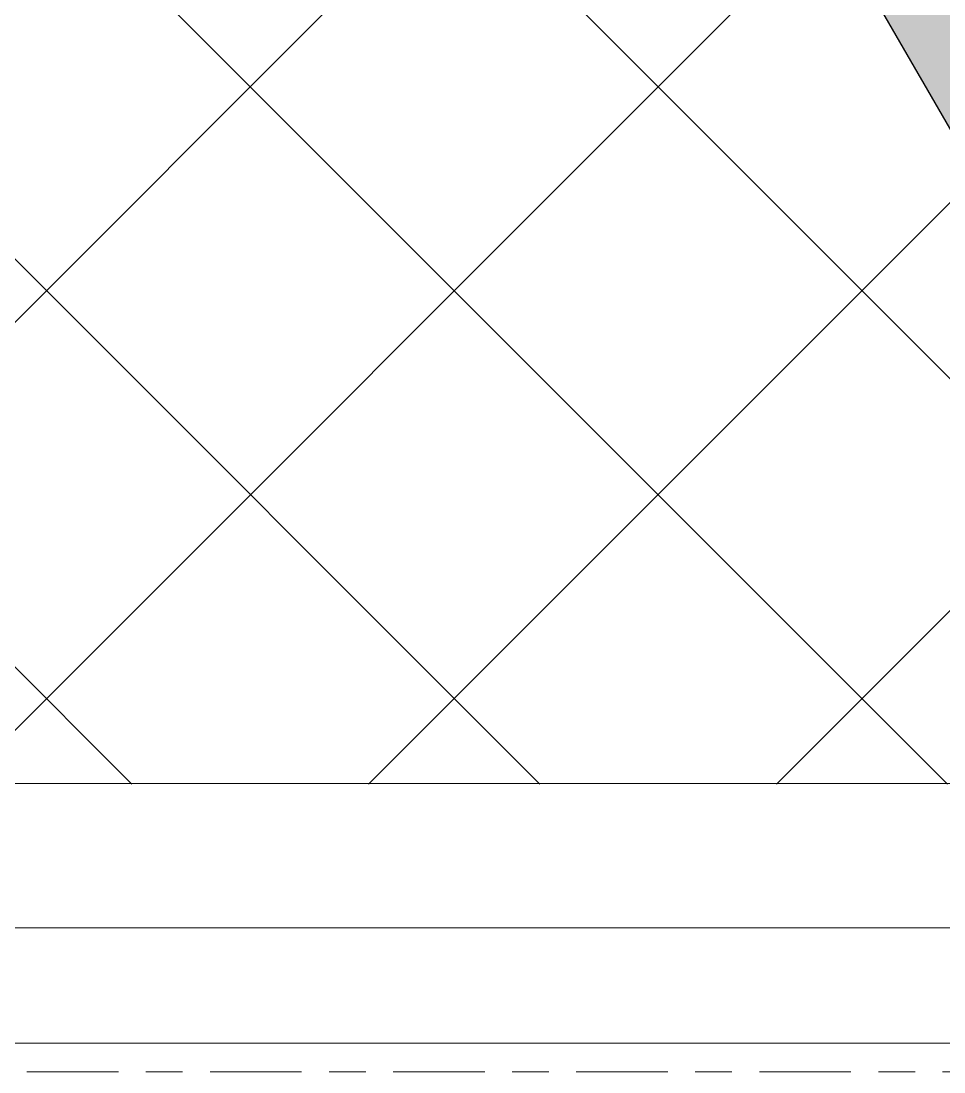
# Model space of a CAD drawing. Header units: millimetres. Extents: x 652554 to 1678317, y -308114 to 170803.
# Drawn here: x 755281.8 to 755441.9, y 153905.5 to 154087.6 of the extents above; entities that cross this region are included whole.
import ezdxf

# ---------------------------------------------------------------- set-up
doc = ezdxf.new("R2010")
doc.units = ezdxf.units.MM
doc.linetypes.add('Centre', pattern=[31.749999999999996, 6.349999999999999, -4.7625, 15.875, -4.7625])
for name, color, linetype, lineweight in [('A-FLOR-LEVL', 3, 'Continuous', 9), ('A-GENM', 1, 'Continuous', 9), ('A-GLAZ-CURT', 2, 'Continuous', 9), ('G-ANNO-SPOR', 3, 'Continuous', 9)]:
    doc.layers.add(name, color=color, linetype=linetype, lineweight=lineweight)

# ---------------------------------------------------------------- blocks, each defined once
blk = doc.blocks.new('DPA_CP_Fence Type D - Fence Post Left w MRTA Logo-15315861-2240-01 ENTRANCE 2 ELEVATION 2')
at = {"layer": 'A-GLAZ-CURT'}
h = blk.add_hatch(dxfattribs=at)
h.set_pattern_fill('FP_14', color=256, style=0, pattern_type=2)
h.set_pattern_definition([(45, (-16308.714, 101220), (-35.35533905932738, 35.35533905932738), []), (135, (-16308.714, 101220), (-35.35533905932738, -35.35533905932737), [])])
h.paths.add_polyline_path([(-16158.99284360619, 101269.8683475028), (-15621.49284360621, 101269.8683475028), (-15621.49284360621, 102030.0000000003), (-15623.49284360621, 102030.0000000003), (-15623.49284360621, 102080.0000000003), (-15621.49284360621, 102080.0000000003), (-15621.49284360621, 102180.0000000003), (-15601.29096996294, 102198.8990282256), (-15583.52570999661, 102209.8847019811), (-15565.03904005489, 102216.6499188311), (-15549.82816553666, 102219.0432060574), (-15538.99284360621, 102220.0000000003), (-15512.89202544471, 102216.395604002), (-15498.01275869091, 102211.2965206788), (-15485.19939820054, 102204.3264668591), (-15471.57405670641, 102194.9377364324), (-15456.49284360621, 102180.0000000003), (-15456.49284360621, 102080.0000000003), (-15454.49284360622, 102080.0000000003), (-15454.49284360622, 102030.0000000003), (-15456.49284360621, 102030.0000000003), (-15456.49284360621, 101450.0000000003), (-15121.20978921773, 101450.0000000003), (-15121.20978921773, 101320.0000000002), (-15034.59933444694, 101320.0000000001), (-15035.11016279712, 103151.6860431804), (-15051.01090235208, 103162.2973133036), (-15068.53149928672, 103168.4472148159), (-15083.71358904889, 103170.1316524979), (-16178.99284360621, 103170.1316524979), (-16178.99284360622, 102049.9999999999), (-16158.99284360622, 102049.9999999999), (-16158.99284360622, 102170.0000000003), (-16143.99284360621, 102170.0000000003), (-16143.99284360621, 102155.0000000003), (-16128.99284360622, 102155.0000000003), (-16128.99284360622, 102140.0000000003), (-16108.99284360621, 102140.0000000003), (-16108.99284360621, 101400.0000000003), (-16128.99284360622, 101400.0000000003), (-16128.99284360622, 101385.0000000003), (-16143.99284360621, 101385.0000000003), (-16143.99284360621, 101370.0000000003), (-16158.99284360622, 101370.0000000003), (-16158.99284360622, 101311.2848782787)])
h.paths.add_polyline_path([(-15502.00273698123, 102212.9981524992), (-15503.49739282399, 102213.447769165), (-15503.29250435286, 102213.3672510129)])
for p, q in [((-15621.36063437321, 101270.0000000003), (-16158.99284360619, 101270.0000000003)), ((-16158.99284360618, 101245.0000000002), (-15621.44326514382, 101245.0000000002)), ((-15621.44326514382, 101245.0000000002), (-16158.99284360618, 101245.0000000002))]:
    blk.add_line(p, q, dxfattribs=at)
blk = doc.blocks.new('DPA_Drainage Gutter_Landscape_Type A - DPA_Drainage Gutter_Landscape_Type A-17959221-2240-01 ENTRANCE 2 ELEVATION 2')
at = {"layer": 'A-GENM'}
for p, q in [((-16021.64029278702, 101225.0000000002), (-15626.64029278702, 101225.0000000002)), ((-15626.64029278702, 101225.0000000002), (-16021.64029278702, 101225.0000000002)), ((-16021.64029278702, 101225.0000000002), (-15626.64029278702, 101225.0000000002)), ((-15626.64029278702, 101225.0000000002), (-16021.64029278702, 101225.0000000002)), ((-16021.64029278702, 101225.0000000002), (-15626.64029278702, 101225.0000000002)), ((-15626.64029278702, 101225.0000000002), (-16021.64029278702, 101225.0000000002)), ((-16021.64029278702, 101225.0000000002), (-15626.64029278702, 101225.0000000002)), ((-15626.64029278702, 101225.0000000002), (-16021.64029278702, 101225.0000000002)), ((-16021.64029278702, 101225.0000000002), (-15626.64029278702, 101225.0000000002)), ((-15626.64029278702, 101225.0000000002), (-16021.64029278702, 101225.0000000002)), ((-16021.64029278702, 101225.0000000002), (-15626.64029278702, 101225.0000000002)), ((-15626.64029278702, 101225.0000000002), (-16021.64029278702, 101225.0000000002)), ((-16021.64029278702, 101225.0000000002), (-15626.64029278702, 101225.0000000002)), ((-15626.64029278702, 101225.0000000002), (-16021.64029278702, 101225.0000000002)), ((-16021.64029278702, 101225.0000000002), (-15626.64029278702, 101225.0000000002)), ((-15626.64029278702, 101225.0000000002), (-16021.64029278702, 101225.0000000002)), ((-16021.64029278702, 101225.0000000002), (-15626.64029278702, 101225.0000000002)), ((-15626.64029278702, 101225.0000000002), (-16021.64029278702, 101225.0000000002)), ((-16021.64029278701, 101225.0000000002), (-15626.64029278701, 101225.0000000002)), ((-15626.64029278701, 101225.0000000002), (-16021.64029278701, 101225.0000000002)), ((-16021.64029278702, 101225.0000000002), (-15626.64029278702, 101225.0000000002)), ((-15626.64029278702, 101225.0000000002), (-16021.64029278702, 101225.0000000002)), ((-16014.64029278702, 101225.0000000002), (-15914.64029278702, 101225.0000000002)), ((-15914.64029278702, 101225.0000000002), (-16014.64029278702, 101225.0000000002)), ((-16014.64029278702, 101225.0000000002), (-15914.64029278702, 101225.0000000002)), ((-15914.64029278702, 101225.0000000002), (-16014.64029278702, 101225.0000000002)), ((-16014.64029278702, 101225.0000000002), (-15914.64029278702, 101225.0000000002)), ((-15914.64029278702, 101225.0000000002), (-16014.64029278702, 101225.0000000002)), ((-16014.64029278702, 101225.0000000002), (-15914.64029278702, 101225.0000000002)), ((-15914.64029278702, 101225.0000000002), (-16014.64029278702, 101225.0000000002)), ((-16014.64029278702, 101225.0000000002), (-15914.64029278702, 101225.0000000002)), ((-15914.64029278702, 101225.0000000002), (-16014.64029278702, 101225.0000000002)), ((-16014.64029278702, 101225.0000000002), (-15914.64029278702, 101225.0000000002)), ((-15914.64029278702, 101225.0000000002), (-16014.64029278702, 101225.0000000002)), ((-16014.64029278702, 101225.0000000002), (-15914.64029278702, 101225.0000000002)), ((-15914.64029278702, 101225.0000000002), (-16014.64029278702, 101225.0000000002)), ((-16014.64029278702, 101225.0000000002), (-15914.64029278702, 101225.0000000002)), ((-15914.64029278702, 101225.0000000002), (-16014.64029278702, 101225.0000000002)), ((-16014.64029278702, 101225.0000000002), (-15914.64029278702, 101225.0000000002)), ((-15914.64029278702, 101225.0000000002), (-16014.64029278702, 101225.0000000002)), ((-16014.64029278701, 101225.0000000002), (-15914.64029278701, 101225.0000000002)), ((-15914.64029278701, 101225.0000000002), (-16014.64029278701, 101225.0000000002)), ((-16014.64029278702, 101225.0000000002), (-15914.64029278702, 101225.0000000002)), ((-15914.64029278702, 101225.0000000002), (-16014.64029278702, 101225.0000000002))]:
    blk.add_line(p, q, dxfattribs=at)
blk = doc.blocks.new('DPA_Drainage Gutter_Landscape_Type A - DPA_Drainage Gutter_Landscape_Type A-17303507-2240-01 ENTRANCE 2 ELEVATION 2')
at = {"layer": 'A-GENM'}
for p, q in [((-16274.12259456616, 101225.0000000002), (-15826.30535629656, 101225.0000000002)), ((-16023.80535629648, 101225.0000000002), (-16274.12259456616, 101225.0000000002)), ((-15835.86753412304, 101225.0000000002), (-16274.12259456616, 101225.0000000002)), ((-16274.12259456616, 101225.0000000002), (-15885.86753412303, 101225.0000000002)), ((-15973.86753412299, 101225.0000000002), (-16274.12259456616, 101225.0000000002)), ((-16274.12259456616, 101225.0000000002), (-16023.86753412297, 101225.0000000002)), ((-16068.63479270643, 101225.0000000002), (-16107.38479270641, 101225.0000000002)), ((-16103.73544630581, 101225.0000000002), (-16064.98544630583, 101225.0000000002)), ((-16058.92326847934, 101225.0000000002), (-16097.67326847932, 101225.0000000002)), ((-16096.12646245721, 101225.0000000002), (-16057.37646245723, 101225.0000000002)), ((-16051.31428463074, 101225.0000000002), (-16090.06428463072, 101225.0000000002)), ((-16086.41493823012, 101225.0000000002), (-16047.66493823014, 101225.0000000002)), ((-16041.60276040365, 101225.0000000002), (-16080.35276040363, 101225.0000000002)), ((-16080.35276040363, 101225.0000000002), (-16069.09443015443, 101225.0000000002)), ((-16078.80595438152, 101225.0000000002), (-16040.05595438154, 101225.0000000002)), ((-16064.98544630583, 101225.0000000002), (-16076.24377655503, 101225.0000000002)), ((-16033.99377655505, 101225.0000000002), (-16072.74377655503, 101225.0000000002)), ((-16072.74377655503, 101225.0000000002), (-16061.48544630583, 101225.0000000002)), ((-16069.09443015443, 101225.0000000002), (-16030.34443015445, 101225.0000000002)), ((-16057.37646245723, 101225.0000000002), (-16068.63479270643, 101225.0000000002)), ((-16024.28225232796, 101225.0000000002), (-16063.03225232794, 101225.0000000002)), ((-16063.03225232794, 101225.0000000002), (-16051.77392207874, 101225.0000000002)), ((-16061.48544630583, 101225.0000000002), (-16022.73544630585, 101225.0000000002)), ((-16047.66493823014, 101225.0000000002), (-16058.92326847934, 101225.0000000002)), ((-16016.67326847936, 101225.0000000002), (-16055.42326847934, 101225.0000000002)), ((-16055.42326847934, 101225.0000000002), (-16044.16493823014, 101225.0000000002)), ((-16051.77392207874, 101225.0000000002), (-16013.02392207876, 101225.0000000002)), ((-16040.05595438154, 101225.0000000002), (-16051.31428463074, 101225.0000000002)), ((-16006.96174425226, 101225.0000000002), (-16045.71174425225, 101225.0000000002)), ((-16045.71174425225, 101225.0000000002), (-16034.45341400305, 101225.0000000002)), ((-16044.16493823014, 101225.0000000002), (-16005.41493823015, 101225.0000000002)), ((-16030.34443015445, 101225.0000000002), (-16041.60276040365, 101225.0000000002)), ((-15999.35276040366, 101225.0000000002), (-16038.10276040365, 101225.0000000002)), ((-16038.10276040365, 101225.0000000002), (-16026.84443015445, 101225.0000000002)), ((-16034.45341400305, 101225.0000000002), (-15995.70341400307, 101225.0000000002)), ((-16022.73544630585, 101225.0000000002), (-16033.99377655505, 101225.0000000002)), ((-15989.64123617657, 101225.0000000002), (-16028.39123617656, 101225.0000000002)), ((-16028.39123617656, 101225.0000000002), (-16017.13290592736, 101225.0000000002)), ((-16026.84443015445, 101225.0000000002), (-15988.09443015446, 101225.0000000002)), ((-16013.02392207876, 101225.0000000002), (-16024.28225232796, 101225.0000000002)), ((-16023.86753412297, 101225.0000000002), (-15973.86753412299, 101225.0000000002)), ((-15826.47526185639, 101225.0000000002), (-16023.80535629648, 101225.0000000002)), ((-15982.25329114456, 101225.0000000002), (-16020.78225232796, 101225.0000000002)), ((-16020.78225232796, 101225.0000000002), (-16009.52392207876, 101225.0000000002)), ((-16017.13290592736, 101225.0000000002), (-15978.38290592738, 101225.0000000002)), ((-16005.41493823015, 101225.0000000002), (-16016.67326847936, 101225.0000000002)), ((-15972.32072810088, 101225.0000000002), (-16011.07072810087, 101225.0000000002)), ((-16011.07072810087, 101225.0000000002), (-15999.81239785167, 101225.0000000002)), ((-16009.52392207876, 101225.0000000002), (-15970.77392207878, 101225.0000000002)), ((-15995.70341400307, 101225.0000000002), (-16006.96174425226, 101225.0000000002)), ((-15964.71174425228, 101225.0000000002), (-16003.46174425227, 101225.0000000002)), ((-16003.46174425227, 101225.0000000002), (-15992.20341400307, 101225.0000000002)), ((-15999.81239785167, 101225.0000000002), (-15961.06239785168, 101225.0000000002)), ((-15988.09443015446, 101225.0000000002), (-15999.35276040366, 101225.0000000002)), ((-15955.00022002519, 101225.0000000002), (-15993.75022002518, 101225.0000000002)), ((-15993.75022002518, 101225.0000000002), (-15982.49188977598, 101225.0000000002)), ((-15992.20341400307, 101225.0000000002), (-15953.45341400308, 101225.0000000002)), ((-15978.38290592738, 101225.0000000002), (-15989.64123617657, 101225.0000000002)), ((-15947.39123617659, 101225.0000000002), (-15986.14123617658, 101225.0000000002)), ((-15986.14123617658, 101225.0000000002), (-15974.88290592738, 101225.0000000002)), ((-15982.25329114456, 101225.0000000002), (-15943.74188977599, 101225.0000000002)), ((-15970.77392207878, 101225.0000000002), (-15982.03225232797, 101225.0000000002)), ((-15937.6797119495, 101225.0000000002), (-15976.42971194949, 101225.0000000002)), ((-15976.42971194949, 101225.0000000002), (-15970.36753412299, 101225.0000000002)), ((-15974.88290592738, 101225.0000000002), (-15936.13290592739, 101225.0000000002)), ((-15961.06239785168, 101225.0000000002), (-15972.32072810088, 101225.0000000002)), ((-15970.36753412299, 101225.0000000002), (-15931.61753412301, 101225.0000000002)), ((-15930.0707281009, 101225.0000000002), (-15968.82072810089, 101225.0000000002)), ((-15968.82072810089, 101225.0000000002), (-15957.56239785169, 101225.0000000002)), ((-15953.45341400308, 101225.0000000002), (-15964.71174425228, 101225.0000000002)), ((-15957.56239785169, 101225.0000000002), (-15918.8123978517, 101225.0000000002)), ((-15943.74188977599, 101225.0000000002), (-15955.00022002519, 101225.0000000002)), ((-15912.75022002521, 101225.0000000002), (-15951.50022002519, 101225.0000000002)), ((-15951.50022002519, 101225.0000000002), (-15940.24188977599, 101225.0000000002)), ((-15936.13290592739, 101225.0000000002), (-15947.39123617659, 101225.0000000002)), ((-15940.24188977599, 101225.0000000002), (-15901.49188977601, 101225.0000000002)), ((-15931.61753412301, 101225.0000000002), (-15937.6797119495, 101225.0000000002)), ((-15895.42971194952, 101225.0000000002), (-15934.1797119495, 101225.0000000002)), ((-15934.1797119495, 101225.0000000002), (-15928.11753412301, 101225.0000000002)), ((-15918.8123978517, 101225.0000000002), (-15930.0707281009, 101225.0000000002)), ((-15928.11753412301, 101225.0000000002), (-15889.36753412302, 101225.0000000002))]:
    blk.add_line(p, q, dxfattribs=at)
blk = doc.blocks.new('DPA_Drainage Gutter_Landscape_Type A - DPA_Drainage Gutter_Landscape_Type A-17959402-2240-01 ENTRANCE 2 ELEVATION 2')
at = {"layer": 'A-GENM'}
for p, q in [((-16077.83664770345, 101225.0000000002), (-15613.9928436062, 101225.0000000002)), ((-15613.9928436062, 101225.0000000002), (-16077.83664770345, 101225.0000000002)), ((-16063.83664770344, 101225.0000000002), (-16070.83664770345, 101225.0000000002)), ((-16070.83664770345, 101225.0000000002), (-16063.83664770344, 101225.0000000002)), ((-16063.83664770344, 101225.0000000002), (-16070.83664770345, 101225.0000000002)), ((-16070.83664770345, 101225.0000000002), (-16063.83664770344, 101225.0000000002)), ((-15613.9928436062, 101225.0000000002), (-16070.83664770345, 101225.0000000002)), ((-16070.83664770345, 101225.0000000002), (-15613.9928436062, 101225.0000000002)), ((-15613.9928436062, 101225.0000000002), (-16070.83664770345, 101225.0000000002)), ((-16070.83664770345, 101225.0000000002), (-15613.9928436062, 101225.0000000002)), ((-16043.83664770345, 101225.0000000002), (-16056.83664770344, 101225.0000000002)), ((-16056.83664770344, 101225.0000000002), (-16043.83664770345, 101225.0000000002)), ((-16043.83664770345, 101225.0000000002), (-16056.83664770344, 101225.0000000002)), ((-16056.83664770344, 101225.0000000002), (-16043.83664770345, 101225.0000000002)), ((-16023.83664770345, 101225.0000000002), (-16036.83664770344, 101225.0000000002)), ((-16036.83664770344, 101225.0000000002), (-16023.83664770345, 101225.0000000002)), ((-16023.83664770345, 101225.0000000002), (-16036.83664770344, 101225.0000000002)), ((-16036.83664770344, 101225.0000000002), (-16023.83664770345, 101225.0000000002)), ((-16003.83664770345, 101225.0000000002), (-16016.83664770344, 101225.0000000002)), ((-16016.83664770344, 101225.0000000002), (-16003.83664770345, 101225.0000000002)), ((-16003.83664770345, 101225.0000000002), (-16016.83664770344, 101225.0000000002)), ((-16016.83664770344, 101225.0000000002), (-16003.83664770345, 101225.0000000002)), ((-15983.83664770345, 101225.0000000002), (-15996.83664770345, 101225.0000000002)), ((-15996.83664770345, 101225.0000000002), (-15983.83664770345, 101225.0000000002)), ((-15983.83664770345, 101225.0000000002), (-15996.83664770345, 101225.0000000002)), ((-15996.83664770345, 101225.0000000002), (-15983.83664770345, 101225.0000000002)), ((-15963.83664770344, 101225.0000000002), (-15976.83664770345, 101225.0000000002)), ((-15976.83664770345, 101225.0000000002), (-15963.83664770344, 101225.0000000002)), ((-15963.83664770345, 101225.0000000002), (-15976.83664770345, 101225.0000000002)), ((-15976.83664770345, 101225.0000000002), (-15963.83664770345, 101225.0000000002)), ((-15943.83664770344, 101225.0000000002), (-15956.83664770345, 101225.0000000002)), ((-15956.83664770345, 101225.0000000002), (-15943.83664770344, 101225.0000000002)), ((-15943.83664770344, 101225.0000000002), (-15956.83664770345, 101225.0000000002)), ((-15956.83664770345, 101225.0000000002), (-15943.83664770344, 101225.0000000002)), ((-15923.83664770344, 101225.0000000002), (-15936.83664770345, 101225.0000000002)), ((-15936.83664770345, 101225.0000000002), (-15923.83664770344, 101225.0000000002)), ((-15923.83664770344, 101225.0000000002), (-15936.83664770345, 101225.0000000002)), ((-15936.83664770345, 101225.0000000002), (-15923.83664770344, 101225.0000000002)), ((-15903.83664770344, 101225.0000000002), (-15916.83664770344, 101225.0000000002)), ((-15916.83664770344, 101225.0000000002), (-15903.83664770344, 101225.0000000002)), ((-15903.83664770344, 101225.0000000002), (-15916.83664770344, 101225.0000000002)), ((-15916.83664770344, 101225.0000000002), (-15903.83664770344, 101225.0000000002))]:
    blk.add_line(p, q, dxfattribs=at)
blk = doc.blocks.new('Spot Elevations - Section Scale 100-10802364-2240-01 ENTRANCE 2 ELEVATION 2')
at = {"layer": 'G-ANNO-SPOR'}
blk.add_hatch(color=256, dxfattribs=at).paths.add_polyline_path([(-44663.47725435437, 101570.0000000001), (-44865.02307949257, 101220.9123908073), (-45066.56890463078, 101570.0000000001)])
at = {"layer": 'G-ANNO-SPOR', "lineweight": 25}
blk.add_line((-45066.56890463078, 101570.0000000001), (-44865.02307949257, 101220.9123908073), dxfattribs=at)

msp = doc.modelspace()

# ---------------------------------------------------------------- linework, layer by layer
at = {"layer": 'A-FLOR-LEVL', "linetype": 'Centre'}
msp.add_line((725077.5054091611, 153905.4951743192), (766666.9021277926, 153905.4951743192), dxfattribs=at)

# ---------------------------------------------------------------- block references
at = {"layer": 'A-GENM'}
for name in ['DPA_Drainage Gutter_Landscape_Type A - DPA_Drainage Gutter_Landscape_Type A-17959402-2240-01 ENTRANCE 2 ELEVATION 2', 'DPA_Drainage Gutter_Landscape_Type A - DPA_Drainage Gutter_Landscape_Type A-17303507-2240-01 ENTRANCE 2 ELEVATION 2', 'DPA_Drainage Gutter_Landscape_Type A - DPA_Drainage Gutter_Landscape_Type A-17959221-2240-01 ENTRANCE 2 ELEVATION 2']:
    msp.add_blockref(name, (771355.5694218514, 52685.49517431902), dxfattribs=at)
at = {"layer": 'A-GLAZ-CURT'}
msp.add_blockref('DPA_CP_Fence Type D - Fence Post Left w MRTA Logo-15315861-2240-01 ENTRANCE 2 ELEVATION 2', (771355.5694218514, 52685.49517431902), dxfattribs=at)
at = {"layer": 'G-ANNO-SPOR', "lineweight": 25}
msp.add_blockref('Spot Elevations - Section Scale 100-10802364-2240-01 ENTRANCE 2 ELEVATION 2', (800401.7398925222, 52685.49517431902), dxfattribs=at)

doc.saveas('drawing.dxf')
